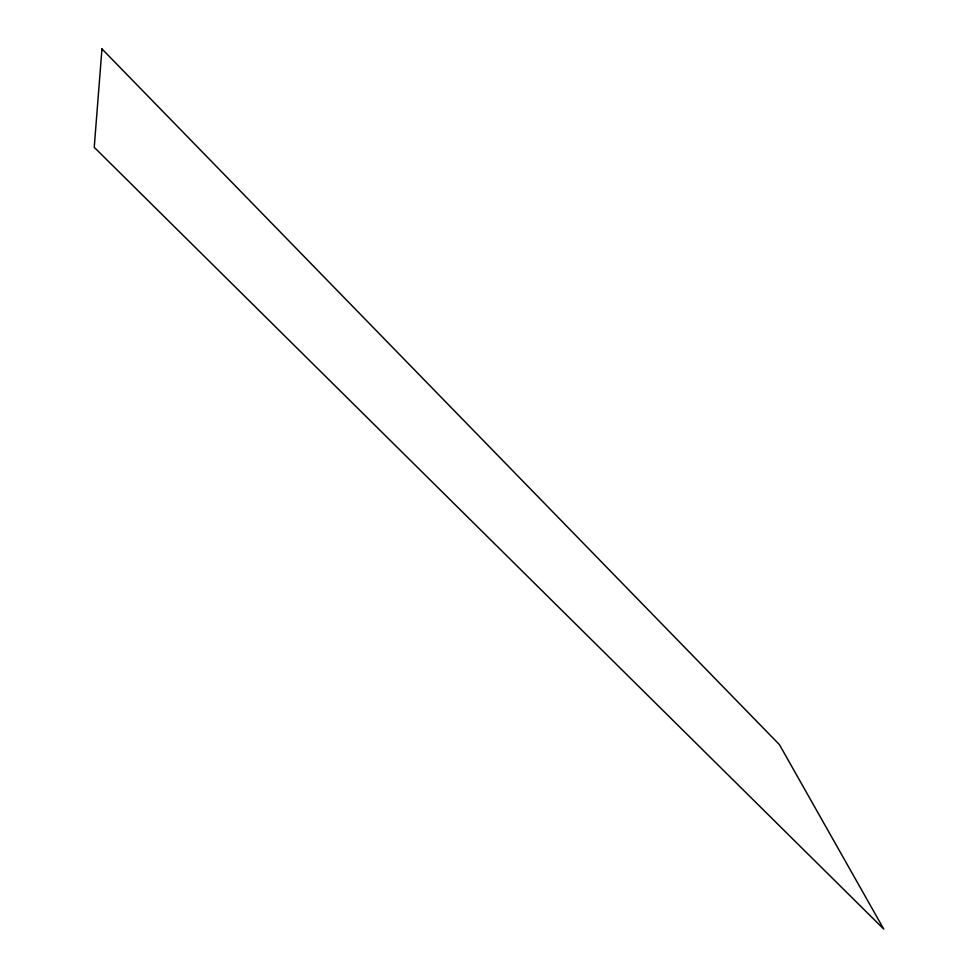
<?xml version="1.0" encoding="UTF-8"?>
<svg xmlns="http://www.w3.org/2000/svg" width="978" height="978" viewBox="0 0 978 978"><rect width="100%" height="100%" fill="white"/><g stroke="black" fill="none" stroke-linecap="round" stroke-linejoin="round"><path stroke-width="1.47" d="M101.957 48.9L94.23 147.323L883.77 929.1L779.454 744.674L101.957 48.9"/></g></svg>
